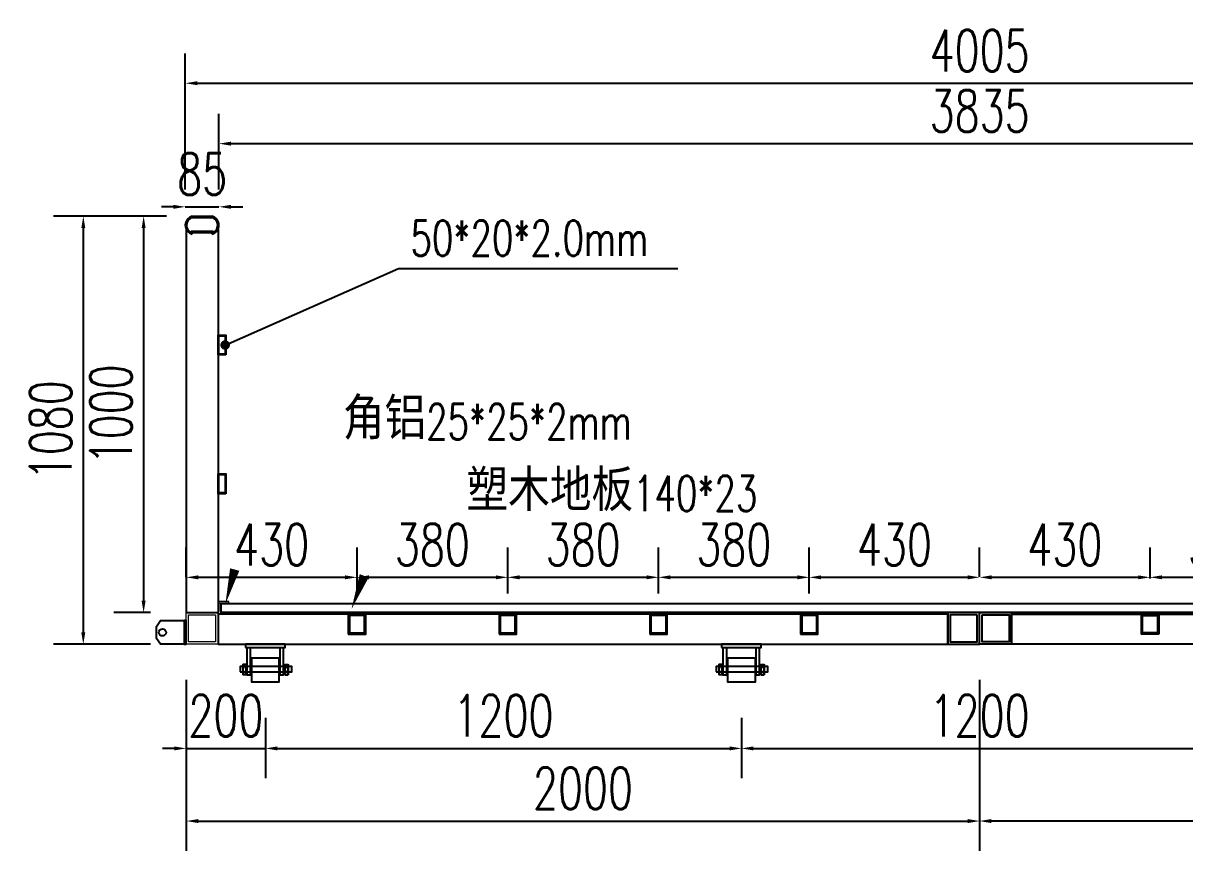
# Model space of a CAD drawing. Header units: millimetres. Extents: x -1471591 to 944464, y -468930 to 547002.
# Drawn here: x -599163 to -596235, y 161088 to 163176 of the extents above; entities that cross this region are included whole.
import ezdxf

# ---------------------------------------------------------------- set-up
doc = ezdxf.new("R2010")
doc.units = ezdxf.units.MM
doc.header["$LTSCALE"] = 10
doc.header["$PDMODE"] = 35
for name, color, linetype in [('DIM_LEAD', 3, 'Continuous'), ('DIM_SYMB', 3, 'Continuous'), ('PUB_TEXT', 7, 'Continuous'), ('W-STEEL_FRAME钢架', 3, 'Continuous'), ('W-WOOD_FLOOR木地板', 30, 'Continuous')]:
    doc.layers.add(name, color=color, linetype=linetype)
doc.styles.add('_TCH_DIM', font='SIMPLEX.shx', dxfattribs={"bigfont": 'hztxt.shx'})
doc.styles.add('STANDARD_T3', font='simplex.shx', dxfattribs={"width": 0.7, "bigfont": 'hztxt.shx'})
doc.dimstyles.new('W&&30', dxfattribs={"dimtxt": 105, "dimasz": 30, "dimexe": 75, "dimexo": 90, "dimgap": 30, "dimtad": 1, "dimdec": 0, "dimzin": 0, "dimdsep": 46, "dimtxsty": 'STANDARD_T3', "dimcen": 0.09, "dimclrd": 1, "dimclre": 1, "dimclrt": 7, "dimazin": 2, "dimtfac": 1, "dimtdec": 0, "dimtix": 1, "dimtmove": 2, "dimatfit": 3, "dimfxl": 0, "dimtolj": 1, "dimtzin": 0, "dimarcsym": 0})

# ---------------------------------------------------------------- blocks, each defined once
blk = doc.blocks.new('*D725')
at = {"layer": 'Defpoints', "color": 0, "transparency": 16777216}
for p in [(-598321.4, 161778.2), (-598751.8, 161689.2), (-598321.4, 161647.2)]:
    blk.add_point(p, dxfattribs=at)
at = {"layer": 'W-STEEL_FRAME钢架', "color": 1, "lineweight": -2, "transparency": 16777216}
for p, q in [((-598751.8, 161779.2), (-598751.8, 161853.2)), ((-598321.4, 161737.2), (-598321.4, 161853.2)), ((-598721.8, 161778.2), (-598351.4, 161778.2))]:
    blk.add_line(p, q, dxfattribs=at)
at = {"layer": 'W-STEEL_FRAME钢架', "color": 1, "transparency": 16777216}
for points in [[(-598721.8, 161783.2), (-598721.8, 161773.2), (-598751.8, 161778.2)], [(-598351.4, 161783.2), (-598351.4, 161773.2), (-598321.4, 161778.2)]]:
    blk.add_solid(points, dxfattribs=at)
at = {"layer": 'W-STEEL_FRAME钢架', "color": 7, "transparency": 16777216, "insert": (-598536.6, 161860.7), "char_height": 105, "attachment_point": 5, "style": 'STANDARD_T3'}
blk.add_mtext('\\A1;430', dxfattribs=at)
blk = doc.blocks.new('*D781')
at = {"layer": 'Defpoints', "color": 0, "transparency": 16777216}
for p in [(-598711.8, 162689.2), (-598859.3, 161689.2), (-598751.8, 161689.2)]:
    blk.add_point(p, dxfattribs=at)
at = {"layer": 'W-STEEL_FRAME钢架', "color": 1, "lineweight": -2, "transparency": 16777216}
for p, q in [((-598801.8, 162689.2), (-598934.3, 162689.2)), ((-598859.3, 162659.2), (-598859.3, 161719.2)), ((-598841.8, 161689.2), (-598934.3, 161689.2))]:
    blk.add_line(p, q, dxfattribs=at)
at = {"layer": 'W-STEEL_FRAME钢架', "color": 1, "transparency": 16777216}
for points in [[(-598864.3, 162659.2), (-598854.3, 162659.2), (-598859.3, 162689.2)], [(-598864.3, 161719.2), (-598854.3, 161719.2), (-598859.3, 161689.2)]]:
    blk.add_solid(points, dxfattribs=at)
at = {"layer": 'W-STEEL_FRAME钢架', "color": 7, "transparency": 16777216, "insert": (-598941.8, 162189.2), "char_height": 105, "attachment_point": 5, "rotation": 90, "style": 'STANDARD_T3'}
blk.add_mtext('\\A1;1000', dxfattribs=at)
blk = doc.blocks.new('*D782')
at = {"layer": 'Defpoints', "color": 0, "transparency": 16777216}
for p in [(-598711.8, 162689.2), (-599011.4, 161609.2), (-598751.8, 161609.2)]:
    blk.add_point(p, dxfattribs=at)
at = {"layer": 'W-STEEL_FRAME钢架', "color": 1, "lineweight": -2, "transparency": 16777216}
for p, q in [((-598801.8, 162689.2), (-599086.4, 162689.2)), ((-599011.4, 162659.2), (-599011.4, 161639.2)), ((-598841.8, 161609.2), (-599086.4, 161609.2))]:
    blk.add_line(p, q, dxfattribs=at)
at = {"layer": 'W-STEEL_FRAME钢架', "color": 1, "transparency": 16777216}
for points in [[(-599016.4, 162659.2), (-599006.4, 162659.2), (-599011.4, 162689.2)], [(-599016.4, 161639.2), (-599006.4, 161639.2), (-599011.4, 161609.2)]]:
    blk.add_solid(points, dxfattribs=at)
at = {"layer": 'W-STEEL_FRAME钢架', "color": 7, "transparency": 16777216, "insert": (-599093.9, 162149.2), "char_height": 105, "attachment_point": 5, "rotation": 90, "style": 'STANDARD_T3'}
blk.add_mtext('\\A1;1080', dxfattribs=at)
blk = doc.blocks.new('*D783')
at = {"layer": 'Defpoints', "color": 0, "transparency": 16777216}
for p in [(-598669.3, 162712.8), (-598754.3, 162666.7), (-598669.3, 162666.7)]:
    blk.add_point(p, dxfattribs=at)
at = {"layer": 'W-STEEL_FRAME钢架', "color": 1, "lineweight": -2, "transparency": 16777216}
for p, q in [((-598754.3, 162756.7), (-598754.3, 162787.8)), ((-598669.3, 162756.7), (-598669.3, 162787.8)), ((-598784.3, 162712.8), (-598814.3, 162712.8)), ((-598754.3, 162712.8), (-598669.3, 162712.8)), ((-598639.3, 162712.8), (-598609.3, 162712.8))]:
    blk.add_line(p, q, dxfattribs=at)
at = {"layer": 'W-STEEL_FRAME钢架', "color": 1, "transparency": 16777216}
for points in [[(-598784.3, 162717.8), (-598784.3, 162707.8), (-598754.3, 162712.8)], [(-598639.3, 162717.8), (-598639.3, 162707.8), (-598669.3, 162712.8)]]:
    blk.add_solid(points, dxfattribs=at)
at = {"layer": 'W-STEEL_FRAME钢架', "color": 7, "transparency": 16777216, "insert": (-598711.8, 162795.3), "char_height": 105, "attachment_point": 5, "style": 'STANDARD_T3'}
blk.add_mtext('\\A1;85', dxfattribs=at)
blk = doc.blocks.new('*D785')
at = {"layer": 'Defpoints', "color": 0, "transparency": 16777216}
for p in [(-594834.3, 162872.2), (-598669.3, 162667.3), (-594834.3, 162666.7)]:
    blk.add_point(p, dxfattribs=at)
at = {"layer": 'W-STEEL_FRAME钢架', "color": 1, "lineweight": -2, "transparency": 16777216}
for p, q in [((-598669.3, 162757.3), (-598669.3, 162947.2)), ((-594834.3, 162756.7), (-594834.3, 162947.2)), ((-598639.3, 162872.2), (-594864.3, 162872.2))]:
    blk.add_line(p, q, dxfattribs=at)
at = {"layer": 'W-STEEL_FRAME钢架', "color": 1, "transparency": 16777216}
for points in [[(-598639.3, 162877.2), (-598639.3, 162867.2), (-598669.3, 162872.2)], [(-594864.3, 162877.2), (-594864.3, 162867.2), (-594834.3, 162872.2)]]:
    blk.add_solid(points, dxfattribs=at)
at = {"layer": 'W-STEEL_FRAME钢架', "color": 7, "transparency": 16777216, "insert": (-596751.8, 162954.7), "char_height": 105, "attachment_point": 5, "style": 'STANDARD_T3'}
blk.add_mtext('\\A1;3835', dxfattribs=at)
blk = doc.blocks.new('*D726')
at = {"layer": 'Defpoints', "color": 0, "transparency": 16777216}
for p in [(-594749.3, 163024.6), (-598754.3, 162666.7), (-594749.3, 162666.5)]:
    blk.add_point(p, dxfattribs=at)
at = {"layer": 'W-STEEL_FRAME钢架', "color": 1, "lineweight": -2, "transparency": 16777216}
for p, q in [((-598754.3, 162756.7), (-598754.3, 163099.6)), ((-594749.3, 162756.5), (-594749.3, 163099.6)), ((-598724.3, 163024.6), (-594779.3, 163024.6))]:
    blk.add_line(p, q, dxfattribs=at)
at = {"layer": 'W-STEEL_FRAME钢架', "color": 1, "transparency": 16777216}
for points in [[(-598724.3, 163029.6), (-598724.3, 163019.6), (-598754.3, 163024.6)], [(-594779.3, 163029.6), (-594779.3, 163019.6), (-594749.3, 163024.6)]]:
    blk.add_solid(points, dxfattribs=at)
at = {"layer": 'W-STEEL_FRAME钢架', "color": 7, "transparency": 16777216, "insert": (-596751.8, 163107.1), "char_height": 105, "attachment_point": 5, "style": 'STANDARD_T3'}
blk.add_mtext('\\A1;4005', dxfattribs=at)
blk = doc.blocks.new('*D707')
at = {"layer": 'Defpoints', "color": 0, "transparency": 16777216}
for p in [(-597941.4, 161778.2), (-598321.4, 161647.2), (-597941.4, 161647.2)]:
    blk.add_point(p, dxfattribs=at)
at = {"layer": 'W-STEEL_FRAME钢架', "color": 1, "lineweight": -2, "transparency": 16777216}
for p, q in [((-598321.4, 161737.2), (-598321.4, 161853.2)), ((-597941.4, 161737.2), (-597941.4, 161853.2)), ((-598291.4, 161778.2), (-597971.4, 161778.2))]:
    blk.add_line(p, q, dxfattribs=at)
at = {"layer": 'W-STEEL_FRAME钢架', "color": 1, "transparency": 16777216}
for points in [[(-598291.4, 161783.2), (-598291.4, 161773.2), (-598321.4, 161778.2)], [(-597971.4, 161783.2), (-597971.4, 161773.2), (-597941.4, 161778.2)]]:
    blk.add_solid(points, dxfattribs=at)
at = {"layer": 'W-STEEL_FRAME钢架', "color": 7, "transparency": 16777216, "insert": (-598131.4, 161860.7), "char_height": 105, "attachment_point": 5, "style": 'STANDARD_T3'}
blk.add_mtext('\\A1;380', dxfattribs=at)
blk = doc.blocks.new('*D708')
at = {"layer": 'Defpoints', "color": 0, "transparency": 16777216}
for p in [(-597561.4, 161778.2), (-597941.4, 161647.2), (-597561.4, 161647.2)]:
    blk.add_point(p, dxfattribs=at)
at = {"layer": 'W-STEEL_FRAME钢架', "color": 1, "lineweight": -2, "transparency": 16777216}
for p, q in [((-597941.4, 161737.2), (-597941.4, 161853.2)), ((-597561.4, 161737.2), (-597561.4, 161853.2)), ((-597911.4, 161778.2), (-597591.4, 161778.2))]:
    blk.add_line(p, q, dxfattribs=at)
at = {"layer": 'W-STEEL_FRAME钢架', "color": 1, "transparency": 16777216}
for points in [[(-597911.4, 161783.2), (-597911.4, 161773.2), (-597941.4, 161778.2)], [(-597591.4, 161783.2), (-597591.4, 161773.2), (-597561.4, 161778.2)]]:
    blk.add_solid(points, dxfattribs=at)
at = {"layer": 'W-STEEL_FRAME钢架', "color": 7, "transparency": 16777216, "insert": (-597751.4, 161860.7), "char_height": 105, "attachment_point": 5, "style": 'STANDARD_T3'}
blk.add_mtext('\\A1;380', dxfattribs=at)
blk = doc.blocks.new('*D709')
at = {"layer": 'Defpoints', "color": 0, "transparency": 16777216}
for p in [(-597181.4, 161778.2), (-597561.4, 161647.2), (-597181.4, 161647.2)]:
    blk.add_point(p, dxfattribs=at)
at = {"layer": 'W-STEEL_FRAME钢架', "color": 1, "lineweight": -2, "transparency": 16777216}
for p, q in [((-597561.4, 161737.2), (-597561.4, 161853.2)), ((-597181.4, 161737.2), (-597181.4, 161853.2)), ((-597531.4, 161778.2), (-597211.4, 161778.2))]:
    blk.add_line(p, q, dxfattribs=at)
at = {"layer": 'W-STEEL_FRAME钢架', "color": 1, "transparency": 16777216}
for points in [[(-597531.4, 161783.2), (-597531.4, 161773.2), (-597561.4, 161778.2)], [(-597211.4, 161783.2), (-597211.4, 161773.2), (-597181.4, 161778.2)]]:
    blk.add_solid(points, dxfattribs=at)
at = {"layer": 'W-STEEL_FRAME钢架', "color": 7, "transparency": 16777216, "insert": (-597371.4, 161860.7), "char_height": 105, "attachment_point": 5, "style": 'STANDARD_T3'}
blk.add_mtext('\\A1;380', dxfattribs=at)
blk = doc.blocks.new('*D710')
at = {"layer": 'Defpoints', "color": 0, "transparency": 16777216}
for p in [(-596751.8, 161778.2), (-596751.8, 161689.2), (-597181.4, 161647.2)]:
    blk.add_point(p, dxfattribs=at)
at = {"layer": 'W-STEEL_FRAME钢架', "color": 1, "lineweight": -2, "transparency": 16777216}
for p, q in [((-597181.4, 161737.2), (-597181.4, 161853.2)), ((-596751.8, 161779.2), (-596751.8, 161853.2)), ((-597151.4, 161778.2), (-596781.8, 161778.2))]:
    blk.add_line(p, q, dxfattribs=at)
at = {"layer": 'W-STEEL_FRAME钢架', "color": 1, "transparency": 16777216}
for points in [[(-597151.4, 161783.2), (-597151.4, 161773.2), (-597181.4, 161778.2)], [(-596781.8, 161783.2), (-596781.8, 161773.2), (-596751.8, 161778.2)]]:
    blk.add_solid(points, dxfattribs=at)
at = {"layer": 'W-STEEL_FRAME钢架', "color": 7, "transparency": 16777216, "insert": (-596966.6, 161860.7), "char_height": 105, "attachment_point": 5, "style": 'STANDARD_T3'}
blk.add_mtext('\\A1;430', dxfattribs=at)
blk = doc.blocks.new('*D1917')
at = {"layer": 'Defpoints', "color": 0, "transparency": 16777216}
for p in [(-598751.8, 161609.2), (-598552.2, 161514.1), (-598552.2, 161346.6)]:
    blk.add_point(p, dxfattribs=at)
at = {"layer": 'W-STEEL_FRAME钢架', "color": 1, "lineweight": -2, "transparency": 16777216}
for p, q in [((-598751.8, 161519.2), (-598751.8, 161271.6)), ((-598552.2, 161424.1), (-598552.2, 161271.6)), ((-598781.8, 161346.6), (-598811.8, 161346.6)), ((-598751.8, 161346.6), (-598552.2, 161346.6)), ((-598522.2, 161346.6), (-598492.2, 161346.6))]:
    blk.add_line(p, q, dxfattribs=at)
at = {"layer": 'W-STEEL_FRAME钢架', "color": 1, "transparency": 16777216}
for points in [[(-598781.8, 161351.6), (-598781.8, 161341.6), (-598751.8, 161346.6)], [(-598522.2, 161351.6), (-598522.2, 161341.6), (-598552.2, 161346.6)]]:
    blk.add_solid(points, dxfattribs=at)
at = {"layer": 'W-STEEL_FRAME钢架', "color": 7, "transparency": 16777216, "insert": (-598652, 161429.1), "char_height": 105, "attachment_point": 5, "style": 'STANDARD_T3'}
blk.add_mtext('\\A1;200', dxfattribs=at)
blk = doc.blocks.new('*D1738')
at = {"layer": 'Defpoints', "color": 0, "transparency": 16777216}
for p in [(-598552.2, 161514.1), (-597352.2, 161514.1), (-597352.2, 161346.6)]:
    blk.add_point(p, dxfattribs=at)
at = {"layer": 'W-STEEL_FRAME钢架', "color": 1, "lineweight": -2, "transparency": 16777216}
for p, q in [((-598552.2, 161424.1), (-598552.2, 161271.6)), ((-597352.2, 161424.1), (-597352.2, 161271.6)), ((-598522.2, 161346.6), (-597382.2, 161346.6))]:
    blk.add_line(p, q, dxfattribs=at)
at = {"layer": 'W-STEEL_FRAME钢架', "color": 1, "transparency": 16777216}
for points in [[(-598522.2, 161351.6), (-598522.2, 161341.6), (-598552.2, 161346.6)], [(-597382.2, 161351.6), (-597382.2, 161341.6), (-597352.2, 161346.6)]]:
    blk.add_solid(points, dxfattribs=at)
at = {"layer": 'W-STEEL_FRAME钢架', "color": 7, "transparency": 16777216, "insert": (-597952.2, 161429.1), "char_height": 105, "attachment_point": 5, "style": 'STANDARD_T3'}
blk.add_mtext('\\A1;1200', dxfattribs=at)
blk = doc.blocks.new('*D711')
at = {"layer": 'Defpoints', "color": 0, "transparency": 16777216}
for p in [(-598751.8, 161609.2), (-596751.8, 161609.2), (-596751.8, 161163.4)]:
    blk.add_point(p, dxfattribs=at)
at = {"layer": 'W-STEEL_FRAME钢架', "color": 1, "lineweight": -2, "transparency": 16777216}
for p, q in [((-598751.8, 161519.2), (-598751.8, 161088.4)), ((-596751.8, 161519.2), (-596751.8, 161088.4)), ((-598721.8, 161163.4), (-596781.8, 161163.4))]:
    blk.add_line(p, q, dxfattribs=at)
at = {"layer": 'W-STEEL_FRAME钢架', "color": 1, "transparency": 16777216}
for points in [[(-598721.8, 161168.4), (-598721.8, 161158.4), (-598751.8, 161163.4)], [(-596781.8, 161168.4), (-596781.8, 161158.4), (-596751.8, 161163.4)]]:
    blk.add_solid(points, dxfattribs=at)
at = {"layer": 'W-STEEL_FRAME钢架', "color": 7, "transparency": 16777216, "insert": (-597751.8, 161245.9), "char_height": 105, "attachment_point": 5, "style": 'STANDARD_T3'}
blk.add_mtext('\\A1;2000', dxfattribs=at)
blk = doc.blocks.new('*U678')
for p, q in [((-50.2, -3), (-58.2, -3)), ((-58.2, -3), (-58.2, -29.3)), ((-50.2, -8.9), (-58.2, -8.9)), ((-50.2, -22.9), (-58.2, -22.9)), ((-50.2, -3), (-50.2, -29.3)), ((47.8, -3), (55.8, -3)), ((47.8, -3), (47.8, -29.3)), ((47.8, -8.9), (55.8, -8.9)), ((47.8, -22.9), (55.8, -22.9)), ((55.8, -3), (55.8, -29.3)), ((-50.2, -29.3), (-58.2, -29.3)), ((47.8, -29.3), (55.8, -29.3))]:
    blk.add_line(p, q)
for points in [[(-51.8, 39.5), (48.2, 39.5), (48.2, 47.5), (-51.8, 47.5)], [(-39.3, 39.5), (-39.3, -30.5), (-47.3, -30.5), (-47.3, 39.5)], [(43.7, 39.5), (43.7, -30.5), (35.7, -30.5), (35.7, 39.5)], [(-36.2, 12.5), (-36.2, -47.5), (33.8, -47.5), (33.8, 12.5)], [(-65, -22.2), (65, -22.2), (65, -8.2), (-65, -8.2)]]:
    blk.add_lwpolyline(points, close=True)
for centre, radius, start, end in [((-35.2, -2.9), 23, 180.1959, 195.0923), ((-27, -15.9), 31.1, 167.0507, 192.9493), ((-35.2, -28.9), 23, 164.9077, 181.1688), ((-73.1, -2.9), 23, 344.9077, 359.8041), ((-81.3, -15.9), 31.1, 347.0507, 12.9493), ((-73.1, -28.9), 23, 358.8312, 15.0923), ((70.8, -2.9), 23, 180.1959, 195.0923), ((79, -15.9), 31.1, 167.0507, 192.9493), ((70.8, -28.9), 23, 164.9077, 181.1688), ((32.9, -2.9), 23, 344.9077, 359.8041), ((24.7, -15.9), 31.1, 347.0507, 12.9493), ((32.9, -28.9), 23, 358.8312, 15.0923)]:
    blk.add_arc(centre, radius, start, end)
blk = doc.blocks.new('*U679')
at = {"color": 0, "linetype": 'ByBlock', "lineweight": -2}
for p in [(0, 0), (1200, 0)]:
    blk.add_blockref('*U678', p, dxfattribs=at)
blk = doc.blocks.new('*D690')
at = {"layer": 'Defpoints', "color": 0, "transparency": 16777216}
for p in [(-596752.5, 161609.2), (-594752.5, 161609.2), (-596752.5, 161163.4)]:
    blk.add_point(p, dxfattribs=at)
at = {"layer": 'W-STEEL_FRAME钢架', "color": 1, "lineweight": -2, "transparency": 16777216}
for p, q in [((-596752.5, 161519.2), (-596752.5, 161088.4)), ((-594752.5, 161519.2), (-594752.5, 161088.4)), ((-594782.5, 161163.4), (-596722.5, 161163.4))]:
    blk.add_line(p, q, dxfattribs=at)
at = {"layer": 'W-STEEL_FRAME钢架', "color": 1, "transparency": 16777216}
for points in [[(-596722.5, 161168.4), (-596722.5, 161158.4), (-596752.5, 161163.4)], [(-594782.5, 161168.4), (-594782.5, 161158.4), (-594752.5, 161163.4)]]:
    blk.add_solid(points, dxfattribs=at)
at = {"layer": 'W-STEEL_FRAME钢架', "color": 7, "transparency": 16777216, "insert": (-595752.5, 161245.9), "char_height": 105, "attachment_point": 5, "style": 'STANDARD_T3'}
blk.add_mtext('\\A1;2000', dxfattribs=at)
blk = doc.blocks.new('*D691')
at = {"layer": 'Defpoints', "color": 0, "transparency": 16777216}
for p in [(-596322.1, 161778.2), (-596751.8, 161689.2), (-596322.1, 161685.2)]:
    blk.add_point(p, dxfattribs=at)
at = {"layer": 'W-STEEL_FRAME钢架', "color": 1, "lineweight": -2, "transparency": 16777216}
for p, q in [((-596751.8, 161779.2), (-596751.8, 161853.2)), ((-596322.1, 161775.2), (-596322.1, 161853.2)), ((-596721.8, 161778.2), (-596352.1, 161778.2))]:
    blk.add_line(p, q, dxfattribs=at)
at = {"layer": 'W-STEEL_FRAME钢架', "color": 1, "transparency": 16777216}
for points in [[(-596721.8, 161783.2), (-596721.8, 161773.2), (-596751.8, 161778.2)], [(-596352.1, 161783.2), (-596352.1, 161773.2), (-596322.1, 161778.2)]]:
    blk.add_solid(points, dxfattribs=at)
at = {"layer": 'W-STEEL_FRAME钢架', "color": 7, "transparency": 16777216, "insert": (-596537, 161860.7), "char_height": 105, "attachment_point": 5, "style": 'STANDARD_T3'}
blk.add_mtext('\\A1;430', dxfattribs=at)
blk = doc.blocks.new('*D692')
at = {"layer": 'Defpoints', "color": 0, "transparency": 16777216}
for p in [(-595942.1, 161778.2), (-596322.1, 161685.2), (-595942.1, 161685.2)]:
    blk.add_point(p, dxfattribs=at)
at = {"layer": 'W-STEEL_FRAME钢架', "color": 1, "lineweight": -2, "transparency": 16777216}
for p, q in [((-596322.1, 161775.2), (-596322.1, 161853.2)), ((-595942.1, 161775.2), (-595942.1, 161853.2)), ((-596292.1, 161778.2), (-595972.1, 161778.2))]:
    blk.add_line(p, q, dxfattribs=at)
at = {"layer": 'W-STEEL_FRAME钢架', "color": 1, "transparency": 16777216}
for points in [[(-596292.1, 161783.2), (-596292.1, 161773.2), (-596322.1, 161778.2)], [(-595972.1, 161783.2), (-595972.1, 161773.2), (-595942.1, 161778.2)]]:
    blk.add_solid(points, dxfattribs=at)
at = {"layer": 'W-STEEL_FRAME钢架', "color": 7, "transparency": 16777216, "insert": (-596132.1, 161860.7), "char_height": 105, "attachment_point": 5, "style": 'STANDARD_T3'}
blk.add_mtext('\\A1;380', dxfattribs=at)
blk = doc.blocks.new('*U686')
for points in [[(-22, -25), (22, -25), (22, 25), (-22, 25)], [(-19, -22), (19, -22), (19, 22), (-19, 22)]]:
    blk.add_lwpolyline(points, close=True)
blk = doc.blocks.new('*U687')
at = {"color": 0, "linetype": 'ByBlock', "lineweight": -2}
for p in [(0, 0), (380, 0), (760, 0), (1140, 0)]:
    blk.add_blockref('*U686', p, dxfattribs=at)
blk = doc.blocks.new('*U688')
for points in [[(-22, -25), (22, -25), (22, 25), (-22, 25)], [(-19, -22), (19, -22), (19, 22), (-19, 22)]]:
    blk.add_lwpolyline(points, close=True)
blk = doc.blocks.new('*U689')
at = {"color": 0, "linetype": 'ByBlock', "lineweight": -2}
for p in [(0, 0), (380, 0), (760, 0), (1140, 0)]:
    blk.add_blockref('*U688', p, dxfattribs=at)
blk = doc.blocks.new('*D1740')
at = {"layer": 'Defpoints', "color": 0, "transparency": 16777216}
for p in [(-597352.2, 161514.1), (-596151.4, 161514.1), (-596151.4, 161346.6)]:
    blk.add_point(p, dxfattribs=at)
at = {"layer": 'W-STEEL_FRAME钢架', "color": 1, "lineweight": -2, "transparency": 16777216}
for p, q in [((-597352.2, 161424.1), (-597352.2, 161271.6)), ((-596151.4, 161424.1), (-596151.4, 161271.6)), ((-597322.2, 161346.6), (-596181.4, 161346.6))]:
    blk.add_line(p, q, dxfattribs=at)
at = {"layer": 'W-STEEL_FRAME钢架', "color": 1, "transparency": 16777216}
for points in [[(-597322.2, 161351.6), (-597322.2, 161341.6), (-597352.2, 161346.6)], [(-596181.4, 161351.6), (-596181.4, 161341.6), (-596151.4, 161346.6)]]:
    blk.add_solid(points, dxfattribs=at)
at = {"layer": 'W-STEEL_FRAME钢架', "color": 7, "transparency": 16777216, "insert": (-596751.8, 161429.1), "char_height": 105, "attachment_point": 5, "style": 'STANDARD_T3'}
blk.add_mtext('\\A1;1200', dxfattribs=at)

msp = doc.modelspace()

# ---------------------------------------------------------------- linework, layer by layer
at = {"color": 0}
for p, q in [((-598736.8, 162689.2), (-598686.8, 162689.2)), ((-598739.8, 162648.4), (-598739.8, 162650.2)), ((-598736.8, 162644.2), (-598736.8, 162647.2)), ((-598686.8, 162644.2), (-598686.8, 162647.2)), ((-598683.8, 162648.4), (-598683.8, 162650.2))]:
    msp.add_line(p, q, dxfattribs=at)
for p, q in [((-598751.8, 162656.2), (-598751.8, 161689.2)), ((-598671.8, 162656.2), (-598671.8, 161689.2)), ((-598751.8, 161689.2), (-598671.8, 161689.2))]:
    msp.add_line(p, q)
for points in [[(-598736.8, 162689.2), (-598686.8, 162689.2)], [(-598736.8, 162686.2), (-598686.8, 162686.2)], [(-598683.8, 162650.2), (-598739.8, 162650.2)], [(-598686.8, 162647.2), (-598736.8, 162647.2)]]:
    msp.add_lwpolyline(points, dxfattribs=at)
at = {"color": 4}
for points in [[(-598651.8, 162339.2), (-598671.8, 162339.2), (-598671.8, 162389.2), (-598651.8, 162389.2)], [(-598653.8, 162341.2), (-598669.8, 162341.2), (-598669.8, 162387.2), (-598653.8, 162387.2)], [(-598651.8, 161989.2), (-598671.8, 161989.2), (-598671.8, 162039.2), (-598651.8, 162039.2)], [(-598653.8, 161991.2), (-598669.8, 161991.2), (-598669.8, 162037.2), (-598653.8, 162037.2)]]:
    msp.add_lwpolyline(points, close=True, dxfattribs=at)
at = {"color": 1, "lineweight": 5}
msp.add_lwpolyline([(-598644.3, 161717.2), (-598671.8, 161717.2), (-598671.8, 161692.2), (-598668.8, 161692.2), (-598668.8, 161714.2), (-598644.3, 161714.2)], close=True, dxfattribs=at)
at = {"color": 3, "lineweight": 5}
for points in [[(-598751.8, 161689.2), (-598671.8, 161689.2), (-598671.8, 161609.2), (-598751.8, 161609.2)], [(-598745.8, 161683.2), (-598677.8, 161683.2), (-598677.8, 161615.2), (-598745.8, 161615.2)]]:
    msp.add_lwpolyline(points, close=True, dxfattribs=at)
at = {"color": 3}
for points in [[(-596751.8, 161689.2), (-596831.8, 161689.2), (-596831.8, 161609.2), (-596751.8, 161609.2)], [(-596751.8, 161689.2), (-596671.8, 161689.2), (-596671.8, 161609.2), (-596751.8, 161609.2)], [(-596757.8, 161683.2), (-596825.8, 161683.2), (-596825.8, 161615.2), (-596757.8, 161615.2)], [(-596745.8, 161683.2), (-596677.8, 161683.2), (-596677.8, 161615.2), (-596745.8, 161615.2)]]:
    msp.add_lwpolyline(points, close=True, dxfattribs=at)
for points in [[(-598756.8, 161609.2), (-598816.8, 161609.2), (-598826.8, 161624.2), (-598826.8, 161654.2), (-598816.8, 161669.2), (-598756.8, 161669.2)], [(-598756.8, 161609.2), (-598751.8, 161609.2), (-598751.8, 161669.2), (-598756.8, 161669.2)], [(-596831.8, 161685.2), (-598671.8, 161685.2), (-598671.8, 161609.2), (-596831.8, 161609.2)], [(-596671.8, 161685.2), (-594831.8, 161685.2), (-594831.8, 161609.2), (-596671.8, 161609.2)]]:
    msp.add_lwpolyline(points, close=True)
msp.add_circle((-598811.8, 161639.2), 9)
at = {"color": 0}
for centre, radius, start, end in [((-598731.1, 162666.7), 23.2, 104.25, 255.75), ((-598730.9, 162666.7), 20.4, 106.7318, 244.2004), ((-598692.5, 162666.7), 23.2, 284.25, 75.75), ((-598692.7, 162666.7), 20.4, 295.7996, 73.2682)]:
    msp.add_arc(centre, radius, start, end, dxfattribs=at)
at = {"layer": 'DIM_LEAD'}
for p, q in [((-598653.8, 162364.2), (-598216.6, 162557.4)), ((-598216.6, 162557.4), (-597513, 162557.4))]:
    msp.add_line(p, q, dxfattribs=at)
at = {"layer": 'DIM_LEAD', "const_width": 12}
msp.add_lwpolyline([(-598659.3, 162361.8, 1), (-598648.3, 162366.6, 1)], format="xyb", close=True, dxfattribs=at)
at = {"layer": 'DIM_SYMB'}
for points in [[(-598388.5, 162178.7, 0, 0, 0), (-598526.9, 162178.7, 0, 0, 0), (-598653.1, 161710.9, 0, 24, 0), (-598629.7, 161797.8, 0, 0, 0)], [(-598076.9, 161997.7, 0, 0, 0), (-598220.9, 161997.7, 0, 0, 0), (-598335.4, 161697.8, 0, 24, 0), (-598303.3, 161781.9, 0, 0, 0)]]:
    msp.add_lwpolyline(points, format="xyseb", dxfattribs=at)
at = {"layer": 'W-WOOD_FLOOR木地板'}
msp.add_lwpolyline([(-598663.8, 161712.2), (-594834.8, 161712.2), (-594834.8, 161689.2), (-598663.8, 161689.2)], close=True, dxfattribs=at)

# ---------------------------------------------------------------- block references
for name, p in [('*U687', (-598321.4, 161660.2)), ('*U679', (-598551, 161561.7))]:
    msp.add_blockref(name, p)
at = {"xscale": -1}
msp.add_blockref('*U689', (-595182.1, 161660.2), dxfattribs=at)

# ---------------------------------------------------------------- texts
at = {"layer": 'PUB_TEXT', "color": 7, "style": '_TCH_DIM', "width": 0.705882}
for s, p in [('50*20*2.0mm', (-598186.5, 162588.9)), ('25*25*2mm', (-598147, 162126.2)), ('140*23', (-597625.4, 161945.2))]:
    msp.add_text(s, height=89.25, dxfattribs=at).set_placement(p)
at = {"layer": 'PUB_TEXT', "color": 7, "style": '_TCH_DIM'}
for s, p in [('角铝', (-598357, 162126.2)), ('塑木地板', (-598045.4, 161945.2))]:
    msp.add_text(s, height=105, dxfattribs=at).set_placement(p)

# ---------------------------------------------------------------- dimensions: what is measured, and where the dimension line sits
at = {"layer": 'W-STEEL_FRAME钢架'}
for base, p1, p2, picture, middle in [((-594749.3, 163024.6), (-598754.3, 162666.7), (-594749.3, 162666.5), '*D726', (-596751.8, 163107.1)), ((-594834.3, 162872.2), (-598669.3, 162667.3), (-594834.3, 162666.7), '*D785', (-596751.8, 162954.7)), ((-598669.3, 162712.8), (-598754.3, 162666.7), (-598669.3, 162666.7), '*D783', (-598711.8, 162795.3)), ((-598321.4, 161778.2), (-598751.8, 161689.2), (-598321.4, 161647.2), '*D725', (-598536.6, 161860.7)), ((-597941.4, 161778.2), (-598321.4, 161647.2), (-597941.4, 161647.2), '*D707', (-598131.4, 161860.7)), ((-597561.4, 161778.2), (-597941.4, 161647.2), (-597561.4, 161647.2), '*D708', (-597751.4, 161860.7)), ((-597181.4, 161778.2), (-597561.4, 161647.2), (-597181.4, 161647.2), '*D709', (-597371.4, 161860.7)), ((-596751.8, 161778.2), (-597181.4, 161647.2), (-596751.8, 161689.2), '*D710', (-596966.6, 161860.7)), ((-596322.1, 161778.2), (-596751.8, 161689.2), (-596322.1, 161685.2), '*D691', (-596537, 161860.7)), ((-595942.1, 161778.2), (-596322.1, 161685.2), (-595942.1, 161685.2), '*D692', (-596132.1, 161860.7)), ((-598552.2, 161346.6), (-598751.8, 161609.2), (-598552.2, 161514.1), '*D1917', (-598652, 161429.1)), ((-596751.8, 161163.4), (-598751.8, 161609.2), (-596751.8, 161609.2), '*D711', (-597751.8, 161245.9)), ((-597352.2, 161346.6), (-598552.2, 161514.1), (-597352.2, 161514.1), '*D1738', (-597952.2, 161429.1))]:
    dim = msp.add_linear_dim(base=base, p1=p1, p2=p2, dimstyle='W&&30', dxfattribs=at)
    dim.commit()
    dim.dimension.update_dxf_attribs({"geometry": picture, "text_midpoint": middle})
for base, p1, p2, angle, picture, middle in [((-599011.4, 161609.2), (-598711.8, 162689.2), (-598751.8, 161609.2), 90, '*D782', (-599093.9, 162149.2)), ((-598859.3, 161689.2), (-598711.8, 162689.2), (-598751.8, 161689.2), 90, '*D781', (-598941.8, 162189.2)), ((-596752.5, 161163.4), (-594752.5, 161609.2), (-596752.5, 161609.2), 180, '*D690', (-595752.5, 161245.9))]:
    dim = msp.add_linear_dim(base=base, p1=p1, p2=p2, angle=angle, dimstyle='W&&30', dxfattribs=at)
    dim.commit()
    dim.dimension.update_dxf_attribs({"geometry": picture, "text_midpoint": middle})
dim = msp.add_linear_dim(base=(-596151.4, 161346.6), p1=(-597352.2, 161514.1), p2=(-596151.4, 161514.1), text='1200', dimstyle='W&&30', dxfattribs=at)
dim.commit()
dim.dimension.update_dxf_attribs({"geometry": '*D1740', "text_midpoint": (-596751.8, 161429.1)})

doc.saveas('drawing.dxf')
